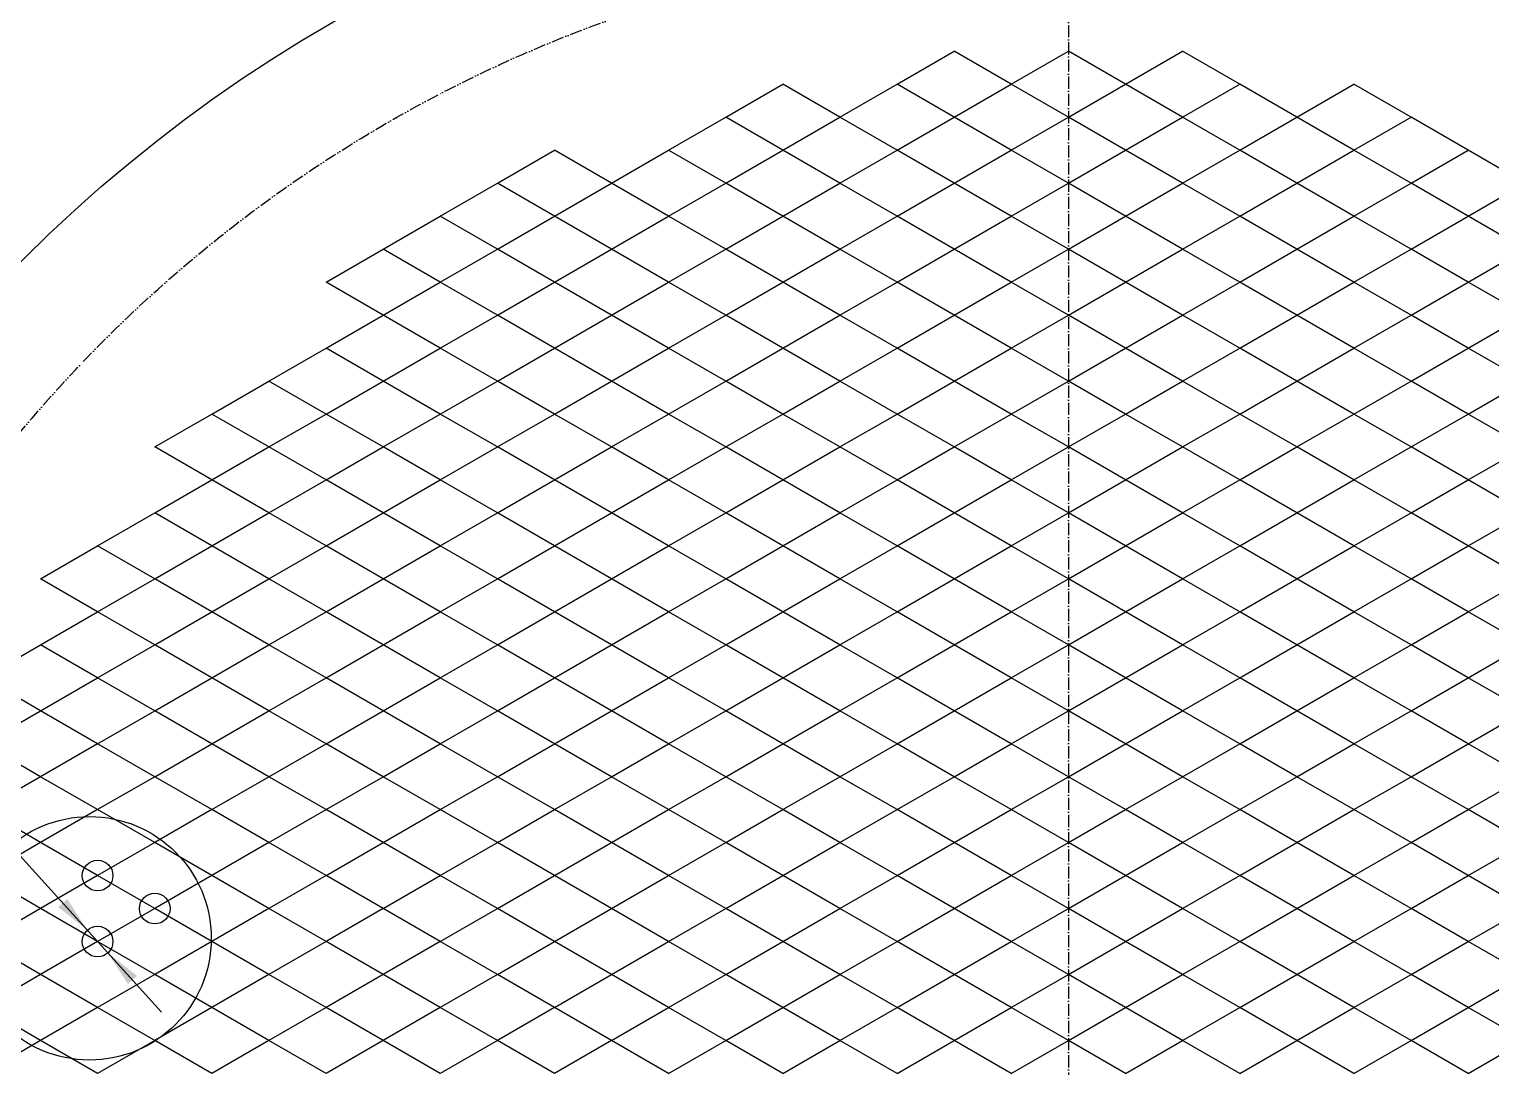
# Model space of a CAD drawing. Header units: millimetres. Extents: x 1545 to 36024, y 3418 to 15628.
# Drawn here: x 24552 to 25752, y 12778 to 13630 of the extents above; entities that cross this region are included whole.
import ezdxf

# ---------------------------------------------------------------- set-up
doc = ezdxf.new("R2010")
doc.units = ezdxf.units.MM
for name, pattern in [('DASHDOT-M', [36, 30, -3, 0, -3]), ('DASHDOT-S', [14, 10, -2, 0, -2]), ('DIVIDE-M', [39, 30, -3, 0, -3, 0, -3]), ('DIVIDE-S', [16, 10, -2, 0, -2, 0, -2])]:
    doc.linetypes.add(name, pattern=pattern)
for name, color, linetype in [('CDR_DIM', 7, 'Continuous'), ('CDR_DWG1', 1, 'Continuous'), ('CDR_DWG3', 3, 'DASHDOT-M'), ('CDR_DWG4', 6, 'DIVIDE-M')]:
    doc.layers.add(name, color=color, linetype=linetype)

msp = doc.modelspace()

# ---------------------------------------------------------------- linework, layer by layer
for p, q in [((25264.7, 13584.8), (25311.6, 13611.8)), ((25358.5, 13584.8), (25311.6, 13611.8)), ((25358.5, 13584.8), (25405.5, 13611.8)), ((25452.4, 13584.8), (25405.5, 13611.8)), ((25452.4, 13584.8), (25499.3, 13611.8)), ((25546.2, 13584.8), (25499.3, 13611.8)), ((25124, 13557.7), (25170.9, 13584.8)), ((25217.8, 13557.7), (25170.9, 13584.8)), ((25217.8, 13557.7), (25264.7, 13584.8)), ((25311.6, 13557.7), (25264.7, 13584.8)), ((25311.6, 13557.7), (25358.5, 13584.8)), ((25405.5, 13557.7), (25358.5, 13584.8)), ((25405.5, 13557.7), (25452.4, 13584.8)), ((25499.3, 13557.7), (25452.4, 13584.8)), ((25499.3, 13557.7), (25546.2, 13584.8)), ((25593.1, 13557.7), (25546.2, 13584.8)), ((25593.1, 13557.7), (25640, 13584.8)), ((25686.9, 13557.7), (25640, 13584.8)), ((25077.1, 13530.6), (25124, 13557.7)), ((25170.9, 13530.6), (25124, 13557.7)), ((25170.9, 13530.6), (25217.8, 13557.7)), ((25264.7, 13530.6), (25217.8, 13557.7)), ((25264.7, 13530.6), (25311.6, 13557.7)), ((25358.5, 13530.6), (25311.6, 13557.7)), ((25358.5, 13530.6), (25405.5, 13557.7)), ((25452.4, 13530.6), (25405.5, 13557.7)), ((25452.4, 13530.6), (25499.3, 13557.7)), ((25546.2, 13530.6), (25499.3, 13557.7)), ((25546.2, 13530.6), (25593.1, 13557.7)), ((25640, 13530.6), (25593.1, 13557.7)), ((25640, 13530.6), (25686.9, 13557.7)), ((25733.8, 13530.6), (25686.9, 13557.7)), ((24936.4, 13503.5), (24983.3, 13530.6)), ((25030.2, 13503.5), (24983.3, 13530.6)), ((25030.2, 13503.5), (25077.1, 13530.6)), ((25124, 13503.5), (25077.1, 13530.6)), ((25124, 13503.5), (25170.9, 13530.6)), ((25217.8, 13503.5), (25170.9, 13530.6)), ((25217.8, 13503.5), (25264.7, 13530.6)), ((25311.6, 13503.5), (25264.7, 13530.6)), ((25311.6, 13503.5), (25358.5, 13530.6)), ((25405.5, 13503.5), (25358.5, 13530.6)), ((25405.5, 13503.5), (25452.4, 13530.6)), ((25499.3, 13503.5), (25452.4, 13530.6)), ((25499.3, 13503.5), (25546.2, 13530.6)), ((25593.1, 13503.5), (25546.2, 13530.6)), ((25593.1, 13503.5), (25640, 13530.6)), ((25686.9, 13503.5), (25640, 13530.6)), ((25686.9, 13503.5), (25733.8, 13530.6)), ((25780.7, 13503.5), (25733.8, 13530.6)), ((24889.5, 13476.4), (24936.4, 13503.5)), ((24983.3, 13476.4), (24936.4, 13503.5)), ((24983.3, 13476.4), (25030.2, 13503.5)), ((25077.1, 13476.4), (25030.2, 13503.5)), ((25077.1, 13476.4), (25124, 13503.5)), ((25170.9, 13476.4), (25124, 13503.5)), ((25170.9, 13476.4), (25217.8, 13503.5)), ((25264.7, 13476.4), (25217.8, 13503.5)), ((25264.7, 13476.4), (25311.6, 13503.5)), ((25358.5, 13476.4), (25311.6, 13503.5)), ((25358.5, 13476.4), (25405.5, 13503.5)), ((25452.4, 13476.4), (25405.5, 13503.5)), ((25452.4, 13476.4), (25499.3, 13503.5)), ((25546.2, 13476.4), (25499.3, 13503.5)), ((25546.2, 13476.4), (25593.1, 13503.5)), ((25640, 13476.4), (25593.1, 13503.5)), ((25640, 13476.4), (25686.9, 13503.5)), ((25733.8, 13476.4), (25686.9, 13503.5)), ((25733.8, 13476.4), (25780.7, 13503.5)), ((24842.6, 13449.3), (24889.5, 13476.4)), ((24936.4, 13449.3), (24889.5, 13476.4)), ((24936.4, 13449.3), (24983.3, 13476.4)), ((25030.2, 13449.3), (24983.3, 13476.4)), ((25030.2, 13449.3), (25077.1, 13476.4)), ((25124, 13449.3), (25077.1, 13476.4)), ((25124, 13449.3), (25170.9, 13476.4)), ((25217.8, 13449.3), (25170.9, 13476.4)), ((25217.8, 13449.3), (25264.7, 13476.4)), ((25311.6, 13449.3), (25264.7, 13476.4)), ((25311.6, 13449.3), (25358.5, 13476.4)), ((25405.5, 13449.3), (25358.5, 13476.4)), ((25405.5, 13449.3), (25452.4, 13476.4)), ((25499.3, 13449.3), (25452.4, 13476.4)), ((25499.3, 13449.3), (25546.2, 13476.4)), ((25593.1, 13449.3), (25546.2, 13476.4)), ((25593.1, 13449.3), (25640, 13476.4)), ((25686.9, 13449.3), (25640, 13476.4)), ((25686.9, 13449.3), (25733.8, 13476.4)), ((25780.7, 13449.3), (25733.8, 13476.4)), ((24795.7, 13422.3), (24842.6, 13449.3)), ((24889.5, 13422.3), (24842.6, 13449.3)), ((24889.5, 13422.3), (24936.4, 13449.3)), ((24983.3, 13422.3), (24936.4, 13449.3)), ((24983.3, 13422.3), (25030.2, 13449.3)), ((25077.1, 13422.3), (25030.2, 13449.3)), ((25077.1, 13422.3), (25124, 13449.3)), ((25170.9, 13422.3), (25124, 13449.3)), ((25170.9, 13422.3), (25217.8, 13449.3)), ((25264.7, 13422.3), (25217.8, 13449.3)), ((25264.7, 13422.3), (25311.6, 13449.3)), ((25358.5, 13422.3), (25311.6, 13449.3)), ((25358.5, 13422.3), (25405.5, 13449.3)), ((25452.4, 13422.3), (25405.5, 13449.3)), ((25452.4, 13422.3), (25499.3, 13449.3)), ((25546.2, 13422.3), (25499.3, 13449.3)), ((25546.2, 13422.3), (25593.1, 13449.3)), ((25640, 13422.3), (25593.1, 13449.3)), ((25640, 13422.3), (25686.9, 13449.3)), ((25733.8, 13422.3), (25686.9, 13449.3)), ((25733.8, 13422.3), (25780.7, 13449.3)), ((24842.6, 13395.2), (24795.7, 13422.3)), ((24842.6, 13395.2), (24889.5, 13422.3)), ((24936.4, 13395.2), (24889.5, 13422.3)), ((24936.4, 13395.2), (24983.3, 13422.3)), ((25030.2, 13395.2), (24983.3, 13422.3)), ((25030.2, 13395.2), (25077.1, 13422.3)), ((25124, 13395.2), (25077.1, 13422.3)), ((25124, 13395.2), (25170.9, 13422.3)), ((25217.8, 13395.2), (25170.9, 13422.3)), ((25217.8, 13395.2), (25264.7, 13422.3)), ((25311.6, 13395.2), (25264.7, 13422.3)), ((25311.6, 13395.2), (25358.5, 13422.3)), ((25405.5, 13395.2), (25358.5, 13422.3)), ((25405.5, 13395.2), (25452.4, 13422.3)), ((25499.3, 13395.2), (25452.4, 13422.3)), ((25499.3, 13395.2), (25546.2, 13422.3)), ((25593.1, 13395.2), (25546.2, 13422.3)), ((25593.1, 13395.2), (25640, 13422.3)), ((25686.9, 13395.2), (25640, 13422.3)), ((25686.9, 13395.2), (25733.8, 13422.3)), ((25780.7, 13395.2), (25733.8, 13422.3)), ((24795.7, 13368.1), (24842.6, 13395.2)), ((24889.5, 13368.1), (24842.6, 13395.2)), ((24889.5, 13368.1), (24936.4, 13395.2)), ((24983.3, 13368.1), (24936.4, 13395.2)), ((24983.3, 13368.1), (25030.2, 13395.2)), ((25077.1, 13368.1), (25030.2, 13395.2)), ((25077.1, 13368.1), (25124, 13395.2)), ((25170.9, 13368.1), (25124, 13395.2)), ((25170.9, 13368.1), (25217.8, 13395.2)), ((25264.7, 13368.1), (25217.8, 13395.2)), ((25264.7, 13368.1), (25311.6, 13395.2)), ((25358.5, 13368.1), (25311.6, 13395.2)), ((25358.5, 13368.1), (25405.5, 13395.2)), ((25452.4, 13368.1), (25405.5, 13395.2)), ((25452.4, 13368.1), (25499.3, 13395.2)), ((25546.2, 13368.1), (25499.3, 13395.2)), ((25546.2, 13368.1), (25593.1, 13395.2)), ((25640, 13368.1), (25593.1, 13395.2)), ((25640, 13368.1), (25686.9, 13395.2)), ((25733.8, 13368.1), (25686.9, 13395.2)), ((25733.8, 13368.1), (25780.7, 13395.2)), ((24748.8, 13341), (24795.7, 13368.1)), ((24842.6, 13341), (24795.7, 13368.1)), ((24842.6, 13341), (24889.5, 13368.1)), ((24936.4, 13341), (24889.5, 13368.1)), ((24936.4, 13341), (24983.3, 13368.1)), ((25030.2, 13341), (24983.3, 13368.1)), ((25030.2, 13341), (25077.1, 13368.1)), ((25124, 13341), (25077.1, 13368.1)), ((25124, 13341), (25170.9, 13368.1)), ((25217.8, 13341), (25170.9, 13368.1)), ((25217.8, 13341), (25264.7, 13368.1)), ((25311.6, 13341), (25264.7, 13368.1)), ((25311.6, 13341), (25358.5, 13368.1)), ((25405.5, 13341), (25358.5, 13368.1)), ((25405.5, 13341), (25452.4, 13368.1)), ((25499.3, 13341), (25452.4, 13368.1)), ((25499.3, 13341), (25546.2, 13368.1)), ((25593.1, 13341), (25546.2, 13368.1)), ((25593.1, 13341), (25640, 13368.1)), ((25686.9, 13341), (25640, 13368.1)), ((25686.9, 13341), (25733.8, 13368.1)), ((25780.7, 13341), (25733.8, 13368.1)), ((24701.9, 13313.9), (24748.8, 13341)), ((24795.7, 13313.9), (24748.8, 13341)), ((24795.7, 13313.9), (24842.6, 13341)), ((24889.5, 13313.9), (24842.6, 13341)), ((24889.5, 13313.9), (24936.4, 13341)), ((24983.3, 13313.9), (24936.4, 13341)), ((24983.3, 13313.9), (25030.2, 13341)), ((25077.1, 13313.9), (25030.2, 13341)), ((25077.1, 13313.9), (25124, 13341)), ((25170.9, 13313.9), (25124, 13341)), ((25170.9, 13313.9), (25217.8, 13341)), ((25264.7, 13313.9), (25217.8, 13341)), ((25264.7, 13313.9), (25311.6, 13341)), ((25358.5, 13313.9), (25311.6, 13341)), ((25358.5, 13313.9), (25405.5, 13341)), ((25452.4, 13313.9), (25405.5, 13341)), ((25452.4, 13313.9), (25499.3, 13341)), ((25546.2, 13313.9), (25499.3, 13341)), ((25546.2, 13313.9), (25593.1, 13341)), ((25640, 13313.9), (25593.1, 13341)), ((25640, 13313.9), (25686.9, 13341)), ((25733.8, 13313.9), (25686.9, 13341)), ((25733.8, 13313.9), (25780.7, 13341)), ((24655, 13286.9), (24701.9, 13313.9)), ((24748.8, 13286.9), (24701.9, 13313.9)), ((24748.8, 13286.9), (24795.7, 13313.9)), ((24842.6, 13286.9), (24795.7, 13313.9)), ((24842.6, 13286.9), (24889.5, 13313.9)), ((24936.4, 13286.9), (24889.5, 13313.9)), ((24936.4, 13286.9), (24983.3, 13313.9)), ((25030.2, 13286.9), (24983.3, 13313.9)), ((25030.2, 13286.9), (25077.1, 13313.9)), ((25124, 13286.9), (25077.1, 13313.9)), ((25124, 13286.9), (25170.9, 13313.9)), ((25217.8, 13286.9), (25170.9, 13313.9)), ((25217.8, 13286.9), (25264.7, 13313.9)), ((25311.6, 13286.9), (25264.7, 13313.9)), ((25311.6, 13286.9), (25358.5, 13313.9)), ((25405.5, 13286.9), (25358.5, 13313.9)), ((25405.5, 13286.9), (25452.4, 13313.9)), ((25499.3, 13286.9), (25452.4, 13313.9)), ((25499.3, 13286.9), (25546.2, 13313.9)), ((25593.1, 13286.9), (25546.2, 13313.9)), ((25593.1, 13286.9), (25640, 13313.9)), ((25686.9, 13286.9), (25640, 13313.9)), ((25686.9, 13286.9), (25733.8, 13313.9)), ((25780.7, 13286.9), (25733.8, 13313.9)), ((24701.9, 13259.8), (24655, 13286.9)), ((24701.9, 13259.8), (24748.8, 13286.9)), ((24795.7, 13259.8), (24748.8, 13286.9)), ((24795.7, 13259.8), (24842.6, 13286.9)), ((24889.5, 13259.8), (24842.6, 13286.9)), ((24889.5, 13259.8), (24936.4, 13286.9)), ((24983.3, 13259.8), (24936.4, 13286.9)), ((24983.3, 13259.8), (25030.2, 13286.9)), ((25077.1, 13259.8), (25030.2, 13286.9)), ((25077.1, 13259.8), (25124, 13286.9)), ((25170.9, 13259.8), (25124, 13286.9)), ((25170.9, 13259.8), (25217.8, 13286.9)), ((25264.7, 13259.8), (25217.8, 13286.9)), ((25264.7, 13259.8), (25311.6, 13286.9)), ((25358.5, 13259.8), (25311.6, 13286.9)), ((25358.5, 13259.8), (25405.5, 13286.9)), ((25452.4, 13259.8), (25405.5, 13286.9)), ((25452.4, 13259.8), (25499.3, 13286.9)), ((25546.2, 13259.8), (25499.3, 13286.9)), ((25546.2, 13259.8), (25593.1, 13286.9)), ((25640, 13259.8), (25593.1, 13286.9)), ((25640, 13259.8), (25686.9, 13286.9)), ((25733.8, 13259.8), (25686.9, 13286.9)), ((25733.8, 13259.8), (25780.7, 13286.9)), ((24655, 13232.7), (24701.9, 13259.8)), ((24748.8, 13232.7), (24701.9, 13259.8)), ((24748.8, 13232.7), (24795.7, 13259.8)), ((24842.6, 13232.7), (24795.7, 13259.8)), ((24842.6, 13232.7), (24889.5, 13259.8)), ((24936.4, 13232.7), (24889.5, 13259.8)), ((24936.4, 13232.7), (24983.3, 13259.8)), ((25030.2, 13232.7), (24983.3, 13259.8)), ((25030.2, 13232.7), (25077.1, 13259.8)), ((25124, 13232.7), (25077.1, 13259.8)), ((25124, 13232.7), (25170.9, 13259.8)), ((25217.8, 13232.7), (25170.9, 13259.8)), ((25217.8, 13232.7), (25264.7, 13259.8)), ((25311.6, 13232.7), (25264.7, 13259.8)), ((25311.6, 13232.7), (25358.5, 13259.8)), ((25405.5, 13232.7), (25358.5, 13259.8)), ((25405.5, 13232.7), (25452.4, 13259.8)), ((25499.3, 13232.7), (25452.4, 13259.8)), ((25499.3, 13232.7), (25546.2, 13259.8)), ((25593.1, 13232.7), (25546.2, 13259.8)), ((25593.1, 13232.7), (25640, 13259.8)), ((25686.9, 13232.7), (25640, 13259.8)), ((25686.9, 13232.7), (25733.8, 13259.8)), ((25780.7, 13232.7), (25733.8, 13259.8)), ((24608, 13205.6), (24655, 13232.7)), ((24701.9, 13205.6), (24655, 13232.7)), ((24701.9, 13205.6), (24748.8, 13232.7)), ((24795.7, 13205.6), (24748.8, 13232.7)), ((24795.7, 13205.6), (24842.6, 13232.7)), ((24889.5, 13205.6), (24842.6, 13232.7)), ((24889.5, 13205.6), (24936.4, 13232.7)), ((24983.3, 13205.6), (24936.4, 13232.7)), ((24983.3, 13205.6), (25030.2, 13232.7)), ((25077.1, 13205.6), (25030.2, 13232.7)), ((25077.1, 13205.6), (25124, 13232.7)), ((25170.9, 13205.6), (25124, 13232.7)), ((25170.9, 13205.6), (25217.8, 13232.7)), ((25264.7, 13205.6), (25217.8, 13232.7)), ((25264.7, 13205.6), (25311.6, 13232.7)), ((25358.5, 13205.6), (25311.6, 13232.7)), ((25358.5, 13205.6), (25405.5, 13232.7)), ((25452.4, 13205.6), (25405.5, 13232.7)), ((25452.4, 13205.6), (25499.3, 13232.7)), ((25546.2, 13205.6), (25499.3, 13232.7)), ((25546.2, 13205.6), (25593.1, 13232.7)), ((25640, 13205.6), (25593.1, 13232.7)), ((25640, 13205.6), (25686.9, 13232.7)), ((25733.8, 13205.6), (25686.9, 13232.7)), ((25733.8, 13205.6), (25780.7, 13232.7)), ((24561.1, 13178.5), (24608, 13205.6)), ((24655, 13178.5), (24608, 13205.6)), ((24655, 13178.5), (24701.9, 13205.6)), ((24748.8, 13178.5), (24701.9, 13205.6)), ((24748.8, 13178.5), (24795.7, 13205.6)), ((24842.6, 13178.5), (24795.7, 13205.6)), ((24842.6, 13178.5), (24889.5, 13205.6)), ((24936.4, 13178.5), (24889.5, 13205.6)), ((24936.4, 13178.5), (24983.3, 13205.6)), ((25030.2, 13178.5), (24983.3, 13205.6)), ((25030.2, 13178.5), (25077.1, 13205.6)), ((25124, 13178.5), (25077.1, 13205.6)), ((25124, 13178.5), (25170.9, 13205.6)), ((25217.8, 13178.5), (25170.9, 13205.6)), ((25217.8, 13178.5), (25264.7, 13205.6)), ((25311.6, 13178.5), (25264.7, 13205.6)), ((25311.6, 13178.5), (25358.5, 13205.6)), ((25405.5, 13178.5), (25358.5, 13205.6)), ((25405.5, 13178.5), (25452.4, 13205.6)), ((25499.3, 13178.5), (25452.4, 13205.6)), ((25499.3, 13178.5), (25546.2, 13205.6)), ((25593.1, 13178.5), (25546.2, 13205.6)), ((25593.1, 13178.5), (25640, 13205.6)), ((25686.9, 13178.5), (25640, 13205.6)), ((25686.9, 13178.5), (25733.8, 13205.6)), ((25780.7, 13178.5), (25733.8, 13205.6)), ((24608, 13151.4), (24561.1, 13178.5)), ((24608, 13151.4), (24655, 13178.5)), ((24701.9, 13151.4), (24655, 13178.5)), ((24701.9, 13151.4), (24748.8, 13178.5)), ((24795.7, 13151.4), (24748.8, 13178.5)), ((24795.7, 13151.4), (24842.6, 13178.5)), ((24889.5, 13151.4), (24842.6, 13178.5)), ((24889.5, 13151.4), (24936.4, 13178.5)), ((24983.3, 13151.4), (24936.4, 13178.5)), ((24983.3, 13151.4), (25030.2, 13178.5)), ((25077.1, 13151.4), (25030.2, 13178.5)), ((25077.1, 13151.4), (25124, 13178.5)), ((25170.9, 13151.4), (25124, 13178.5)), ((25170.9, 13151.4), (25217.8, 13178.5)), ((25264.7, 13151.4), (25217.8, 13178.5)), ((25264.7, 13151.4), (25311.6, 13178.5)), ((25358.5, 13151.4), (25311.6, 13178.5)), ((25358.5, 13151.4), (25405.5, 13178.5)), ((25452.4, 13151.4), (25405.5, 13178.5)), ((25452.4, 13151.4), (25499.3, 13178.5)), ((25546.2, 13151.4), (25499.3, 13178.5)), ((25546.2, 13151.4), (25593.1, 13178.5)), ((25640, 13151.4), (25593.1, 13178.5)), ((25640, 13151.4), (25686.9, 13178.5)), ((25733.8, 13151.4), (25686.9, 13178.5)), ((25733.8, 13151.4), (25780.7, 13178.5)), ((24561.1, 13124.4), (24608, 13151.4)), ((24655, 13124.4), (24608, 13151.4)), ((24655, 13124.4), (24701.9, 13151.4)), ((24748.8, 13124.4), (24701.9, 13151.4)), ((24748.8, 13124.4), (24795.7, 13151.4)), ((24842.6, 13124.4), (24795.7, 13151.4)), ((24842.6, 13124.4), (24889.5, 13151.4)), ((24936.4, 13124.4), (24889.5, 13151.4)), ((24936.4, 13124.4), (24983.3, 13151.4)), ((25030.2, 13124.4), (24983.3, 13151.4)), ((25030.2, 13124.4), (25077.1, 13151.4)), ((25124, 13124.4), (25077.1, 13151.4)), ((25124, 13124.4), (25170.9, 13151.4)), ((25217.8, 13124.4), (25170.9, 13151.4)), ((25217.8, 13124.4), (25264.7, 13151.4)), ((25311.6, 13124.4), (25264.7, 13151.4)), ((25311.6, 13124.4), (25358.5, 13151.4)), ((25405.5, 13124.4), (25358.5, 13151.4)), ((25405.5, 13124.4), (25452.4, 13151.4)), ((25499.3, 13124.4), (25452.4, 13151.4)), ((25499.3, 13124.4), (25546.2, 13151.4)), ((25593.1, 13124.4), (25546.2, 13151.4)), ((25593.1, 13124.4), (25640, 13151.4)), ((25686.9, 13124.4), (25640, 13151.4)), ((25686.9, 13124.4), (25733.8, 13151.4)), ((25780.7, 13124.4), (25733.8, 13151.4)), ((24514.2, 13097.3), (24561.1, 13124.4)), ((24608, 13097.3), (24561.1, 13124.4)), ((24608, 13097.3), (24655, 13124.4)), ((24701.9, 13097.3), (24655, 13124.4)), ((24701.9, 13097.3), (24748.8, 13124.4)), ((24795.7, 13097.3), (24748.8, 13124.4)), ((24795.7, 13097.3), (24842.6, 13124.4)), ((24889.5, 13097.3), (24842.6, 13124.4)), ((24889.5, 13097.3), (24936.4, 13124.4)), ((24983.3, 13097.3), (24936.4, 13124.4)), ((24983.3, 13097.3), (25030.2, 13124.4)), ((25077.1, 13097.3), (25030.2, 13124.4)), ((25077.1, 13097.3), (25124, 13124.4)), ((25170.9, 13097.3), (25124, 13124.4)), ((25170.9, 13097.3), (25217.8, 13124.4)), ((25264.7, 13097.3), (25217.8, 13124.4)), ((25264.7, 13097.3), (25311.6, 13124.4)), ((25358.5, 13097.3), (25311.6, 13124.4)), ((25358.5, 13097.3), (25405.5, 13124.4)), ((25452.4, 13097.3), (25405.5, 13124.4)), ((25452.4, 13097.3), (25499.3, 13124.4)), ((25546.2, 13097.3), (25499.3, 13124.4)), ((25546.2, 13097.3), (25593.1, 13124.4)), ((25640, 13097.3), (25593.1, 13124.4)), ((25640, 13097.3), (25686.9, 13124.4)), ((25733.8, 13097.3), (25686.9, 13124.4)), ((25733.8, 13097.3), (25780.7, 13124.4)), ((24561.1, 13070.2), (24514.2, 13097.3)), ((24561.1, 13070.2), (24608, 13097.3)), ((24655, 13070.2), (24608, 13097.3)), ((24655, 13070.2), (24701.9, 13097.3)), ((24748.8, 13070.2), (24701.9, 13097.3)), ((24748.8, 13070.2), (24795.7, 13097.3)), ((24842.6, 13070.2), (24795.7, 13097.3)), ((24842.6, 13070.2), (24889.5, 13097.3)), ((24936.4, 13070.2), (24889.5, 13097.3)), ((24936.4, 13070.2), (24983.3, 13097.3)), ((25030.2, 13070.2), (24983.3, 13097.3)), ((25030.2, 13070.2), (25077.1, 13097.3)), ((25124, 13070.2), (25077.1, 13097.3)), ((25124, 13070.2), (25170.9, 13097.3)), ((25217.8, 13070.2), (25170.9, 13097.3)), ((25217.8, 13070.2), (25264.7, 13097.3)), ((25311.6, 13070.2), (25264.7, 13097.3)), ((25311.6, 13070.2), (25358.5, 13097.3)), ((25405.5, 13070.2), (25358.5, 13097.3)), ((25405.5, 13070.2), (25452.4, 13097.3)), ((25499.3, 13070.2), (25452.4, 13097.3)), ((25499.3, 13070.2), (25546.2, 13097.3)), ((25593.1, 13070.2), (25546.2, 13097.3)), ((25593.1, 13070.2), (25640, 13097.3)), ((25686.9, 13070.2), (25640, 13097.3)), ((25686.9, 13070.2), (25733.8, 13097.3)), ((25780.7, 13070.2), (25733.8, 13097.3)), ((24514.2, 13043.1), (24561.1, 13070.2)), ((24608, 13043.1), (24561.1, 13070.2)), ((24608, 13043.1), (24655, 13070.2)), ((24701.9, 13043.1), (24655, 13070.2)), ((24701.9, 13043.1), (24748.8, 13070.2)), ((24795.7, 13043.1), (24748.8, 13070.2)), ((24795.7, 13043.1), (24842.6, 13070.2)), ((24889.5, 13043.1), (24842.6, 13070.2)), ((24889.5, 13043.1), (24936.4, 13070.2)), ((24983.3, 13043.1), (24936.4, 13070.2)), ((24983.3, 13043.1), (25030.2, 13070.2)), ((25077.1, 13043.1), (25030.2, 13070.2)), ((25077.1, 13043.1), (25124, 13070.2)), ((25170.9, 13043.1), (25124, 13070.2)), ((25170.9, 13043.1), (25217.8, 13070.2)), ((25264.7, 13043.1), (25217.8, 13070.2)), ((25264.7, 13043.1), (25311.6, 13070.2)), ((25358.5, 13043.1), (25311.6, 13070.2)), ((25358.5, 13043.1), (25405.5, 13070.2)), ((25452.4, 13043.1), (25405.5, 13070.2)), ((25452.4, 13043.1), (25499.3, 13070.2)), ((25546.2, 13043.1), (25499.3, 13070.2)), ((25546.2, 13043.1), (25593.1, 13070.2)), ((25640, 13043.1), (25593.1, 13070.2)), ((25640, 13043.1), (25686.9, 13070.2)), ((25733.8, 13043.1), (25686.9, 13070.2)), ((25733.8, 13043.1), (25780.7, 13070.2)), ((24561.1, 13016), (24514.2, 13043.1)), ((24608, 13043.1), (24561.1, 13016)), ((24655, 13016), (24608, 13043.1)), ((24655, 13016), (24701.9, 13043.1)), ((24748.8, 13016), (24701.9, 13043.1)), ((24748.8, 13016), (24795.7, 13043.1)), ((24842.6, 13016), (24795.7, 13043.1)), ((24842.6, 13016), (24889.5, 13043.1)), ((24936.4, 13016), (24889.5, 13043.1)), ((24936.4, 13016), (24983.3, 13043.1)), ((25030.2, 13016), (24983.3, 13043.1)), ((25030.2, 13016), (25077.1, 13043.1)), ((25124, 13016), (25077.1, 13043.1)), ((25124, 13016), (25170.9, 13043.1)), ((25217.8, 13016), (25170.9, 13043.1)), ((25217.8, 13016), (25264.7, 13043.1)), ((25311.6, 13016), (25264.7, 13043.1)), ((25311.6, 13016), (25358.5, 13043.1)), ((25405.5, 13016), (25358.5, 13043.1)), ((25405.5, 13016), (25452.4, 13043.1)), ((25499.3, 13016), (25452.4, 13043.1)), ((25499.3, 13016), (25546.2, 13043.1)), ((25593.1, 13016), (25546.2, 13043.1)), ((25593.1, 13016), (25640, 13043.1)), ((25686.9, 13016), (25640, 13043.1)), ((25686.9, 13016), (25733.8, 13043.1)), ((25780.7, 13016), (25733.8, 13043.1)), ((24561.1, 13016), (24514.2, 12989)), ((24608, 12989), (24561.1, 13016)), ((24655, 13016), (24608, 12989)), ((24701.9, 12989), (24655, 13016)), ((24701.9, 12989), (24748.8, 13016)), ((24795.7, 12989), (24748.8, 13016)), ((24795.7, 12989), (24842.6, 13016)), ((24889.5, 12989), (24842.6, 13016)), ((24889.5, 12989), (24936.4, 13016)), ((24983.3, 12989), (24936.4, 13016)), ((24983.3, 12989), (25030.2, 13016)), ((25077.1, 12989), (25030.2, 13016)), ((25077.1, 12989), (25124, 13016)), ((25170.9, 12989), (25124, 13016)), ((25170.9, 12989), (25217.8, 13016)), ((25264.7, 12989), (25217.8, 13016)), ((25264.7, 12989), (25311.6, 13016)), ((25358.5, 12989), (25311.6, 13016)), ((25358.5, 12989), (25405.5, 13016)), ((25452.4, 12989), (25405.5, 13016)), ((25452.4, 12989), (25499.3, 13016)), ((25546.2, 12989), (25499.3, 13016)), ((25546.2, 12989), (25593.1, 13016)), ((25640, 12989), (25593.1, 13016)), ((25640, 12989), (25686.9, 13016)), ((25733.8, 12989), (25686.9, 13016)), ((25733.8, 12989), (25780.7, 13016)), ((24561.1, 12961.9), (24514.2, 12989)), ((24608, 12989), (24561.1, 12961.9)), ((24655, 12961.9), (24608, 12989)), ((24701.9, 12989), (24655, 12961.9)), ((24748.8, 12961.9), (24701.9, 12989)), ((24748.8, 12961.9), (24795.7, 12989)), ((24842.6, 12961.9), (24795.7, 12989)), ((24842.6, 12961.9), (24889.5, 12989)), ((24936.4, 12961.9), (24889.5, 12989)), ((24936.4, 12961.9), (24983.3, 12989)), ((25030.2, 12961.9), (24983.3, 12989)), ((25030.2, 12961.9), (25077.1, 12989)), ((25124, 12961.9), (25077.1, 12989)), ((25124, 12961.9), (25170.9, 12989)), ((25217.8, 12961.9), (25170.9, 12989)), ((25217.8, 12961.9), (25264.7, 12989)), ((25311.6, 12961.9), (25264.7, 12989)), ((25311.6, 12961.9), (25358.5, 12989)), ((25405.5, 12961.9), (25358.5, 12989)), ((25405.5, 12961.9), (25452.4, 12989)), ((25499.3, 12961.9), (25452.4, 12989)), ((25499.3, 12961.9), (25546.2, 12989)), ((25593.1, 12961.9), (25546.2, 12989)), ((25593.1, 12961.9), (25640, 12989)), ((25686.9, 12961.9), (25640, 12989)), ((25686.9, 12961.9), (25733.8, 12989)), ((25780.7, 12961.9), (25733.8, 12989)), ((24561.1, 12961.9), (24514.2, 12934.8)), ((24608, 12934.8), (24561.1, 12961.9)), ((24655, 12961.9), (24608, 12934.8)), ((24701.9, 12934.8), (24655, 12961.9)), ((24748.8, 12961.9), (24701.9, 12934.8)), ((24795.7, 12934.8), (24748.8, 12961.9)), ((24795.7, 12934.8), (24842.6, 12961.9)), ((24889.5, 12934.8), (24842.6, 12961.9)), ((24889.5, 12934.8), (24936.4, 12961.9)), ((24983.3, 12934.8), (24936.4, 12961.9)), ((24983.3, 12934.8), (25030.2, 12961.9)), ((25077.1, 12934.8), (25030.2, 12961.9)), ((25077.1, 12934.8), (25124, 12961.9)), ((25170.9, 12934.8), (25124, 12961.9)), ((25170.9, 12934.8), (25217.8, 12961.9)), ((25264.7, 12934.8), (25217.8, 12961.9)), ((25264.7, 12934.8), (25311.6, 12961.9)), ((25358.5, 12934.8), (25311.6, 12961.9)), ((25358.5, 12934.8), (25405.5, 12961.9)), ((25452.4, 12934.8), (25405.5, 12961.9)), ((25452.4, 12934.8), (25499.3, 12961.9)), ((25546.2, 12934.8), (25499.3, 12961.9)), ((25546.2, 12934.8), (25593.1, 12961.9)), ((25640, 12934.8), (25593.1, 12961.9)), ((25640, 12934.8), (25686.9, 12961.9)), ((25733.8, 12934.8), (25686.9, 12961.9)), ((25733.8, 12934.8), (25780.7, 12961.9)), ((24561.1, 12907.7), (24514.2, 12934.8)), ((24608, 12934.8), (24561.1, 12907.7)), ((24655, 12907.7), (24608, 12934.8)), ((24701.9, 12934.8), (24655, 12907.7)), ((24748.8, 12907.7), (24701.9, 12934.8)), ((24795.7, 12934.8), (24748.8, 12907.7)), ((24842.6, 12907.7), (24795.7, 12934.8)), ((24842.6, 12907.7), (24889.5, 12934.8)), ((24936.4, 12907.7), (24889.5, 12934.8)), ((24936.4, 12907.7), (24983.3, 12934.8)), ((25030.2, 12907.7), (24983.3, 12934.8)), ((25030.2, 12907.7), (25077.1, 12934.8)), ((25124, 12907.7), (25077.1, 12934.8)), ((25124, 12907.7), (25170.9, 12934.8)), ((25217.8, 12907.7), (25170.9, 12934.8)), ((25217.8, 12907.7), (25264.7, 12934.8)), ((25311.6, 12907.7), (25264.7, 12934.8)), ((25311.6, 12907.7), (25358.5, 12934.8)), ((25405.5, 12907.7), (25358.5, 12934.8)), ((25405.5, 12907.7), (25452.4, 12934.8)), ((25499.3, 12907.7), (25452.4, 12934.8)), ((25499.3, 12907.7), (25546.2, 12934.8)), ((25593.1, 12907.7), (25546.2, 12934.8)), ((25593.1, 12907.7), (25640, 12934.8)), ((25686.9, 12907.7), (25640, 12934.8)), ((25686.9, 12907.7), (25733.8, 12934.8)), ((25780.7, 12907.7), (25733.8, 12934.8)), ((24561.1, 12907.7), (24514.2, 12880.6)), ((24608, 12880.6), (24561.1, 12907.7)), ((24655, 12907.7), (24608, 12880.6)), ((24701.9, 12880.6), (24655, 12907.7)), ((24748.8, 12907.7), (24701.9, 12880.6)), ((24795.7, 12880.6), (24748.8, 12907.7)), ((24842.6, 12907.7), (24795.7, 12880.6)), ((24889.5, 12880.6), (24842.6, 12907.7)), ((24889.5, 12880.6), (24936.4, 12907.7)), ((24983.3, 12880.6), (24936.4, 12907.7)), ((24983.3, 12880.6), (25030.2, 12907.7)), ((25077.1, 12880.6), (25030.2, 12907.7)), ((25077.1, 12880.6), (25124, 12907.7)), ((25170.9, 12880.6), (25124, 12907.7)), ((25170.9, 12880.6), (25217.8, 12907.7)), ((25264.7, 12880.6), (25217.8, 12907.7)), ((25264.7, 12880.6), (25311.6, 12907.7)), ((25358.5, 12880.6), (25311.6, 12907.7)), ((25358.5, 12880.6), (25405.5, 12907.7)), ((25452.4, 12880.6), (25405.5, 12907.7)), ((25452.4, 12880.6), (25499.3, 12907.7)), ((25546.2, 12880.6), (25499.3, 12907.7)), ((25546.2, 12880.6), (25593.1, 12907.7)), ((25640, 12880.6), (25593.1, 12907.7)), ((25640, 12880.6), (25686.9, 12907.7)), ((25733.8, 12880.6), (25686.9, 12907.7)), ((25733.8, 12880.6), (25780.7, 12907.7)), ((24561.1, 12853.6), (24514.2, 12880.6)), ((24608, 12880.6), (24561.1, 12853.6)), ((24655, 12853.6), (24608, 12880.6)), ((24701.9, 12880.6), (24655, 12853.6)), ((24748.8, 12853.6), (24701.9, 12880.6)), ((24795.7, 12880.6), (24748.8, 12853.6)), ((24842.6, 12853.6), (24795.7, 12880.6)), ((24889.5, 12880.6), (24842.6, 12853.6)), ((24936.4, 12853.6), (24889.5, 12880.6)), ((24936.4, 12853.6), (24983.3, 12880.6)), ((25030.2, 12853.6), (24983.3, 12880.6)), ((25030.2, 12853.6), (25077.1, 12880.6)), ((25124, 12853.6), (25077.1, 12880.6)), ((25124, 12853.6), (25170.9, 12880.6)), ((25217.8, 12853.6), (25170.9, 12880.6)), ((25217.8, 12853.6), (25264.7, 12880.6)), ((25311.6, 12853.6), (25264.7, 12880.6)), ((25311.6, 12853.6), (25358.5, 12880.6)), ((25405.5, 12853.6), (25358.5, 12880.6)), ((25405.5, 12853.6), (25452.4, 12880.6)), ((25499.3, 12853.6), (25452.4, 12880.6)), ((25499.3, 12853.6), (25546.2, 12880.6)), ((25593.1, 12853.6), (25546.2, 12880.6)), ((25593.1, 12853.6), (25640, 12880.6)), ((25686.9, 12853.6), (25640, 12880.6)), ((25686.9, 12853.6), (25733.8, 12880.6)), ((25780.7, 12853.6), (25733.8, 12880.6)), ((24561.1, 12853.6), (24514.2, 12826.5)), ((24608, 12826.5), (24561.1, 12853.6)), ((24655, 12853.6), (24608, 12826.5)), ((24701.9, 12826.5), (24655, 12853.6)), ((24748.8, 12853.6), (24701.9, 12826.5)), ((24795.7, 12826.5), (24748.8, 12853.6)), ((24842.6, 12853.6), (24795.7, 12826.5)), ((24889.5, 12826.5), (24842.6, 12853.6)), ((24936.4, 12853.6), (24889.5, 12826.5)), ((24983.3, 12826.5), (24936.4, 12853.6)), ((24983.3, 12826.5), (25030.2, 12853.6)), ((25077.1, 12826.5), (25030.2, 12853.6)), ((25077.1, 12826.5), (25124, 12853.6)), ((25170.9, 12826.5), (25124, 12853.6)), ((25170.9, 12826.5), (25217.8, 12853.6)), ((25264.7, 12826.5), (25217.8, 12853.6)), ((25264.7, 12826.5), (25311.6, 12853.6)), ((25358.5, 12826.5), (25311.6, 12853.6)), ((25358.5, 12826.5), (25405.5, 12853.6)), ((25452.4, 12826.5), (25405.5, 12853.6)), ((25452.4, 12826.5), (25499.3, 12853.6)), ((25546.2, 12826.5), (25499.3, 12853.6)), ((25546.2, 12826.5), (25593.1, 12853.6)), ((25640, 12826.5), (25593.1, 12853.6)), ((25640, 12826.5), (25686.9, 12853.6)), ((25733.8, 12826.5), (25686.9, 12853.6)), ((25733.8, 12826.5), (25780.7, 12853.6)), ((24561.1, 12799.4), (24514.2, 12826.5)), ((24608, 12826.5), (24561.1, 12799.4)), ((24655, 12799.4), (24608, 12826.5)), ((24701.9, 12826.5), (24655, 12799.4)), ((24748.8, 12799.4), (24701.9, 12826.5)), ((24795.7, 12826.5), (24748.8, 12799.4)), ((24842.6, 12799.4), (24795.7, 12826.5)), ((24889.5, 12826.5), (24842.6, 12799.4)), ((24936.4, 12799.4), (24889.5, 12826.5)), ((24983.3, 12826.5), (24936.4, 12799.4)), ((25030.2, 12799.4), (24983.3, 12826.5)), ((25030.2, 12799.4), (25077.1, 12826.5)), ((25124, 12799.4), (25077.1, 12826.5)), ((25124, 12799.4), (25170.9, 12826.5)), ((25217.8, 12799.4), (25170.9, 12826.5)), ((25217.8, 12799.4), (25264.7, 12826.5)), ((25311.6, 12799.4), (25264.7, 12826.5)), ((25311.6, 12799.4), (25358.5, 12826.5)), ((25405.5, 12799.4), (25358.5, 12826.5)), ((25405.5, 12799.4), (25452.4, 12826.5)), ((25499.3, 12799.4), (25452.4, 12826.5)), ((25499.3, 12799.4), (25546.2, 12826.5)), ((25593.1, 12799.4), (25546.2, 12826.5)), ((25593.1, 12799.4), (25640, 12826.5)), ((25686.9, 12799.4), (25640, 12826.5)), ((25686.9, 12799.4), (25733.8, 12826.5)), ((25780.7, 12799.4), (25733.8, 12826.5)), ((24561.1, 12799.4), (24514.2, 12772.3)), ((24608, 12772.3), (24561.1, 12799.4)), ((24655, 12799.4), (24608, 12772.3)), ((24701.9, 12772.3), (24655, 12799.4)), ((24748.8, 12799.4), (24701.9, 12772.3)), ((24795.7, 12772.3), (24748.8, 12799.4)), ((24842.6, 12799.4), (24795.7, 12772.3)), ((24889.5, 12772.3), (24842.6, 12799.4)), ((24936.4, 12799.4), (24889.5, 12772.3)), ((24983.3, 12772.3), (24936.4, 12799.4)), ((25030.2, 12799.4), (24983.3, 12772.3)), ((25077.1, 12772.3), (25030.2, 12799.4)), ((25077.1, 12772.3), (25124, 12799.4)), ((25170.9, 12772.3), (25124, 12799.4)), ((25170.9, 12772.3), (25217.8, 12799.4)), ((25264.7, 12772.3), (25217.8, 12799.4)), ((25264.7, 12772.3), (25311.6, 12799.4)), ((25358.5, 12772.3), (25311.6, 12799.4)), ((25358.5, 12772.3), (25405.5, 12799.4)), ((25452.4, 12772.3), (25405.5, 12799.4)), ((25452.4, 12772.3), (25499.3, 12799.4)), ((25546.2, 12772.3), (25499.3, 12799.4)), ((25546.2, 12772.3), (25593.1, 12799.4)), ((25640, 12772.3), (25593.1, 12799.4)), ((25640, 12772.3), (25686.9, 12799.4)), ((25733.8, 12772.3), (25686.9, 12799.4)), ((25733.8, 12772.3), (25780.7, 12799.4))]:
    msp.add_line(p, q)
at = {"layer": 'CDR_DIM', "color": 0, "linetype": 'Continuous'}
msp.add_line((24660.6, 12822.6), (24333, 13184.3), dxfattribs=at)
msp.add_circle((24601.4, 12883.3), 100, dxfattribs=at)
for points in [[(24583.1, 12915.6), (24575.7, 12908.9), (24599.6, 12890)], [(24640.4, 12852.4), (24633, 12845.7), (24616.5, 12871.3)]]:
    msp.add_solid(points, dxfattribs=at)
at = {"layer": 'CDR_DWG1'}
for centre, radius in [((25405.5, 12582.7), 1214), ((24608, 12934.8), 12.6), ((24655, 12907.7), 12.6), ((24608, 12880.6), 12.6)]:
    msp.add_circle(centre, radius, dxfattribs=at)
at = {"layer": 'CDR_DWG3', "linetype": 'DASHDOT-S'}
msp.add_line((25405.5, 13830.7), (25405.5, 11334.7), dxfattribs=at)
at = {"layer": 'CDR_DWG4', "color": 3, "linetype": 'DIVIDE-S'}
msp.add_circle((25405.5, 12582.7), 1120, dxfattribs=at)

doc.saveas('drawing.dxf')
